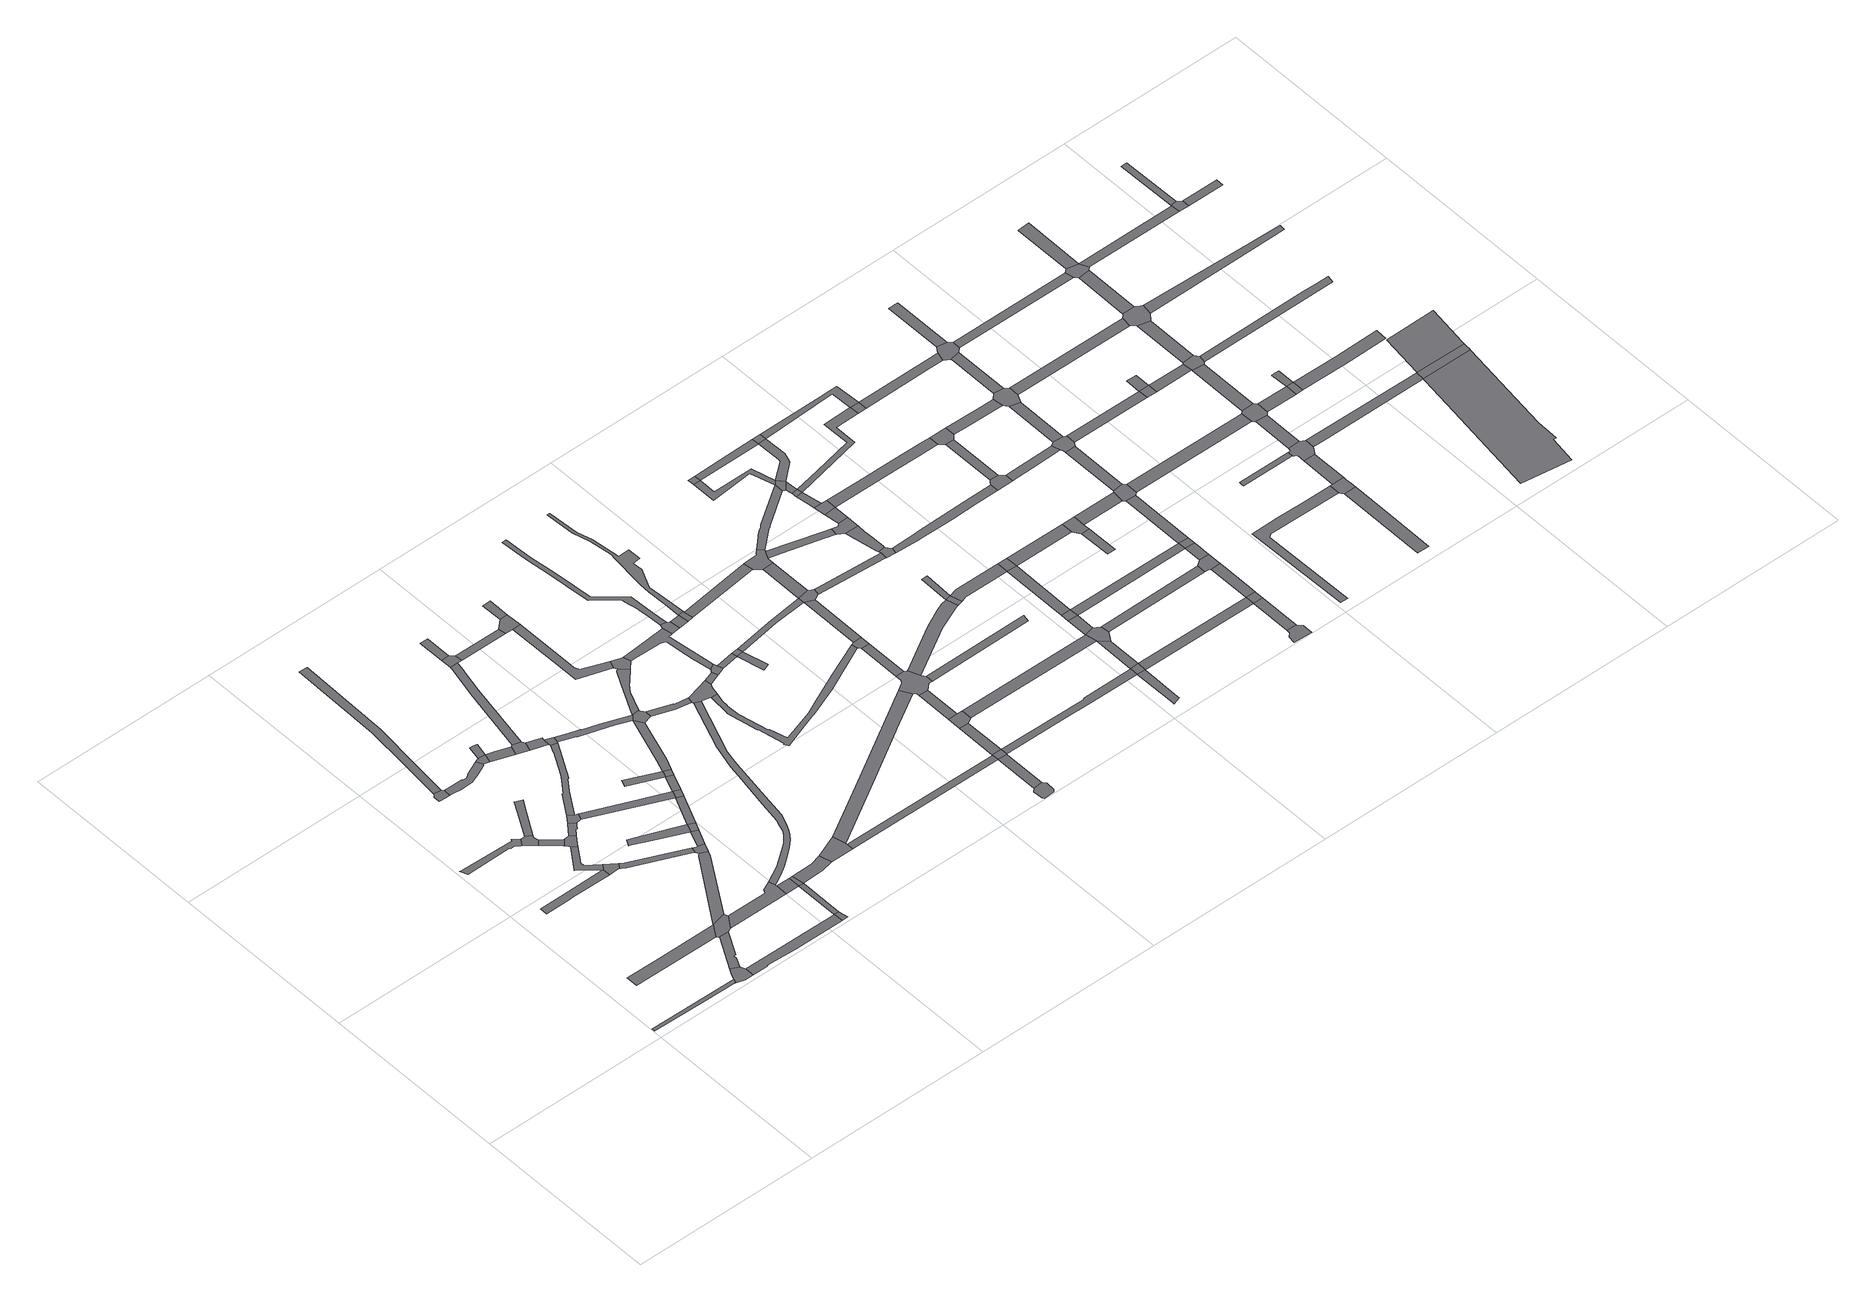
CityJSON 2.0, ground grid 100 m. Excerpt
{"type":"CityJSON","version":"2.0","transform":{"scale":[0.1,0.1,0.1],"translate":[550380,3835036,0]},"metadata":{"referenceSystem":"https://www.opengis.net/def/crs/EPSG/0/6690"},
"CityObjects":{
"road1":{"type":"Road","attributes":{"RoadStructureAttribute.sectionType":"1"},"geometry":[{"type":"MultiSurface","lod":"1","boundaries":[[[0,1,2,3,4]]]}]},
"road2":{"type":"Road","attributes":{"RoadStructureAttribute.sectionType":"1"},"geometry":[{"type":"MultiSurface","lod":"1","boundaries":[[[5,6,7,8,9,10,11]]]}]},
"road3":{"type":"Road","geometry":[{"type":"MultiSurface","lod":"1","boundaries":[[[12,13,14,4,3,15,16,17,18,19]]]}]},
"road4":{"type":"Road","attributes":{"RoadStructureAttribute.sectionType":"1"},"geometry":[{"type":"MultiSurface","lod":"1","boundaries":[[[20,21,22,23,24,25,26,27,28,29,30,31,32,33,34,35,36,37]]]}]},
"road5":{"type":"Road","attributes":{"RoadStructureAttribute.sectionType":"1"},"geometry":[{"type":"MultiSurface","lod":"1","boundaries":[[[38,39,40,41,42,43,44,45,46,47]]]}]},
"road6":{"type":"Road","attributes":{"RoadStructureAttribute.sectionType":"1"},"geometry":[{"type":"MultiSurface","lod":"1","boundaries":[[[48,12,19,49,50,51,52,53]]]}]},
"road7":{"type":"Road","geometry":[{"type":"MultiSurface","lod":"1","boundaries":[[[54,55,37,36,56,57,58,59,60,61]]]}]},
"road8":{"type":"Road","geometry":[{"type":"MultiSurface","lod":"1","boundaries":[[[62,11,10,48,53,63,64]]]}]},
"road9":{"type":"Road","attributes":{"RoadStructureAttribute.sectionType":"1"},"geometry":[{"type":"MultiSurface","lod":"1","boundaries":[[[65,66,67,68,69,47,70,71,72,73,74,75]]]}]},
"road10":{"type":"Road","geometry":[{"type":"MultiSurface","lod":"1","boundaries":[[[76,77,78,79,80,81,82,83,84,85]]]}]},
"road11":{"type":"Road","attributes":{"RoadStructureAttribute.sectionType":"1"},"geometry":[{"type":"MultiSurface","lod":"1","boundaries":[[[86,57,56,87,88,89]]]}]},
"road12":{"type":"Road","geometry":[{"type":"MultiSurface","lod":"1","boundaries":[[[70,47,46,90,91,92]]]}]},
"road13":{"type":"Road","attributes":{"RoadStructureAttribute.sectionType":"1"},"geometry":[{"type":"MultiSurface","lod":"1","boundaries":[[[93,18,17,94,95,96,97,98,99]]]}]},
"road14":{"type":"Road","geometry":[{"type":"MultiSurface","lod":"1","boundaries":[[[100,101,89,88,102,103,65,75,104,105]]]}]},
"road15":{"type":"Road","geometry":[{"type":"MultiSurface","lod":"1","boundaries":[[[106,107,108,109,110,54,61]]]}]},
"road16":{"type":"Road","attributes":{"RoadStructureAttribute.sectionType":"1"},"geometry":[{"type":"MultiSurface","lod":"1","boundaries":[[[111,100,105,112,113,114,115]]]}]},
"road17":{"type":"Road","attributes":{"RoadStructureAttribute.sectionType":"1"},"geometry":[{"type":"MultiSurface","lod":"1","boundaries":[[[116,117,11,62,118,119]]]}]},
"road18":{"type":"Road","attributes":{"RoadStructureAttribute.sectionType":"1"},"geometry":[{"type":"MultiSurface","lod":"1","boundaries":[[[120,121,122,123,64,63,124,125,126,127]]]}]},
"road19":{"type":"Road","attributes":{"RoadStructureAttribute.sectionType":"1"},"geometry":[{"type":"MultiSurface","lod":"1","boundaries":[[[128,129,130,131,132,133,134,135,83,82,136,137,138,139,140,141,142,143,144,145,146]]]}]},
"road20":{"type":"Road","attributes":{"RoadStructureAttribute.sectionType":"1"},"geometry":[{"type":"MultiSurface","lod":"1","boundaries":[[[147,92,91,148,149,150,151,152]]]}]},
"road21":{"type":"Road","attributes":{"RoadStructureAttribute.sectionType":"1"},"geometry":[{"type":"MultiSurface","lod":"1","boundaries":[[[153,154,155,156,76,85,157,158,159]]]}]},
"road22":{"type":"Road","geometry":[{"type":"MultiSurface","lod":"1","boundaries":[[[160,111,115,161,162,163,164]]]}]},
"road23":{"type":"Road","geometry":[{"type":"MultiSurface","lod":"1","boundaries":[[[165,166,167,168,128,146,169,170,171]]]}]},
"road24":{"type":"Road","geometry":[{"type":"MultiSurface","lod":"1","boundaries":[[[172,99,98,173]]]}]},
"road25":{"type":"Road","attributes":{"RoadStructureAttribute.sectionType":"1"},"geometry":[{"type":"MultiSurface","lod":"1","boundaries":[[[174,175,176,177,178,179,180,181,182]]]}]},
"road26":{"type":"Road","geometry":[{"type":"MultiSurface","lod":"1","boundaries":[[[183,184,185,165,171]]]}]},
"road27":{"type":"Road","geometry":[{"type":"MultiSurface","lod":"1","boundaries":[[[186,152,151,116,119,187,188]]]}]},
"road28":{"type":"Road","geometry":[{"type":"MultiSurface","lod":"1","boundaries":[[[126,125,189,190,191]]]}]},
"road29":{"type":"Road","attributes":{"RoadStructureAttribute.sectionType":"1"},"geometry":[{"type":"MultiSurface","lod":"1","boundaries":[[[190,99,172,192]]]}]},
"road30":{"type":"Road","attributes":{"RoadStructureAttribute.sectionType":"1"},"geometry":[{"type":"MultiSurface","lod":"1","boundaries":[[[193,194,171,170,195,196]]]}]},
"road31":{"type":"Road","attributes":{"RoadStructureAttribute.sectionType":"1"},"geometry":[{"type":"MultiSurface","lod":"1","boundaries":[[[197,198,199,200,201,202,203,204,160,164,205,206,207,208,209]]]}]},
"road32":{"type":"Road","attributes":{"RoadStructureAttribute.sectionType":"1"},"geometry":[{"type":"MultiSurface","lod":"1","boundaries":[[[180,210,188,187,211]]]}]},
"road33":{"type":"Road","geometry":[{"type":"MultiSurface","lod":"1","boundaries":[[[191,190,192,212]]]}]},
"road34":{"type":"Road","attributes":{"RoadStructureAttribute.sectionType":"1"},"geometry":[{"type":"MultiSurface","lod":"1","boundaries":[[[213,214,215,163,162,216,217,218,219]]]}]},
"road35":{"type":"Road","geometry":[{"type":"MultiSurface","lod":"1","boundaries":[[[181,180,211,220]]]}]},
"road36":{"type":"Road","geometry":[{"type":"MultiSurface","lod":"1","boundaries":[[[221,196,195,222,223,224]]]}]},
"road37":{"type":"Road","attributes":{"RoadStructureAttribute.sectionType":"1"},"geometry":[{"type":"MultiSurface","lod":"1","boundaries":[[[225,226,212,192,227,228,229]]]}]},
"road38":{"type":"Road","attributes":{"RoadStructureAttribute.sectionType":"1"},"geometry":[{"type":"MultiSurface","lod":"1","boundaries":[[[218,181,220,230]]]}]},
"road39":{"type":"Road","attributes":{"RoadStructureAttribute.sectionType":"1"},"geometry":[{"type":"MultiSurface","lod":"1","boundaries":[[[231,223,222,232,233]]]}]},
"road40":{"type":"Road","geometry":[{"type":"MultiSurface","lod":"1","boundaries":[[[233,232,234,197,209,235,236,237]]]}]},
"road41":{"type":"Road","geometry":[{"type":"MultiSurface","lod":"1","boundaries":[[[238,239,240,241]]]}]},
"road42":{"type":"Road","geometry":[{"type":"MultiSurface","lod":"1","boundaries":[[[219,218,230,242]]]}]},
"road43":{"type":"Road","attributes":{"RoadStructureAttribute.sectionType":"1"},"geometry":[{"type":"MultiSurface","lod":"1","boundaries":[[[243,244,245,246,247,221,224,248,249,250,251,252]]]}]},
"road44":{"type":"Road","attributes":{"RoadStructureAttribute.sectionType":"1"},"geometry":[{"type":"MultiSurface","lod":"1","boundaries":[[[240,253,219,242,254]]]}]},
"road45":{"type":"Road","geometry":[{"type":"MultiSurface","lod":"1","boundaries":[[[255,225,229,256,257,258]]]}]},
"road46":{"type":"Road","geometry":[{"type":"MultiSurface","lod":"1","boundaries":[[[241,240,254,259]]]}]},
"road47":{"type":"Road","attributes":{"RoadStructureAttribute.sectionType":"1"},"geometry":[{"type":"MultiSurface","lod":"1","boundaries":[[[260,261,262,263,264,265,266,267,268,269,270,271,120,127,272,273,274,275,276,277,278,279,280,281,282,283,284,285]]]}]},
"road48":{"type":"Road","attributes":{"RoadStructureAttribute.sectionType":"1"},"geometry":[{"type":"MultiSurface","lod":"1","boundaries":[[[286,287,288,289,290,291,237,236,292,293,294,295,296,297]]]}]},
"road49":{"type":"Road","geometry":[{"type":"MultiSurface","lod":"1","boundaries":[[[298,243,252,299,300,301]]]}]},
"road50":{"type":"Road","attributes":{"RoadStructureAttribute.sectionType":"1"},"geometry":[{"type":"MultiSurface","lod":"1","boundaries":[[[296,302,303,241,259,304,305]]]}]},
"road51":{"type":"Road","attributes":{"RoadStructureAttribute.sectionType":"1"},"geometry":[{"type":"MultiSurface","lod":"1","boundaries":[[[306,298,301,307]]]}]},
"road52":{"type":"Road","geometry":[{"type":"MultiSurface","lod":"1","boundaries":[[[308,309,297,296,305,310,311,312]]]}]},
"road53":{"type":"Road","attributes":{"RoadStructureAttribute.sectionType":"1"},"geometry":[{"type":"MultiSurface","lod":"1","boundaries":[[[313,300,299,314,315,316]]]}]},
"road54":{"type":"Road","attributes":{"RoadStructureAttribute.sectionType":"1"},"geometry":[{"type":"MultiSurface","lod":"1","boundaries":[[[317,318,319,320,297,309,321,322,323,324]]]}]},
"road55":{"type":"Road","attributes":{"RoadStructureAttribute.sectionType":"1"},"geometry":[{"type":"MultiSurface","lod":"1","boundaries":[[[325,326,327,312,311,328,329,330]]]}]},
"road56":{"type":"Road","geometry":[{"type":"MultiSurface","lod":"1","boundaries":[[[331,316,315,332,333,334]]]}]},
"road57":{"type":"Road","attributes":{"RoadStructureAttribute.sectionType":"1"},"geometry":[{"type":"MultiSurface","lod":"1","boundaries":[[[332,335,336,337,338,339,340,341,333]]]}]},
"road58":{"type":"Road","attributes":{"RoadStructureAttribute.sectionType":"1"},"geometry":[{"type":"MultiSurface","lod":"1","boundaries":[[[342,343,344,257,256,345,346,347]]]}]},
"road59":{"type":"Road","attributes":{"RoadStructureAttribute.sectionType":"1"},"geometry":[{"type":"MultiSurface","lod":"1","boundaries":[[[348,331,334,349]]]}]},
"road60":{"type":"Road","geometry":[{"type":"MultiSurface","lod":"1","boundaries":[[[350,338,337,317,324,351,352,353]]]}]},
"road61":{"type":"Road","geometry":[{"type":"MultiSurface","lod":"1","boundaries":[[[354,355,356,330,329,357,358,260,285,359,360,361,362,363,364]]]}]},
"road62":{"type":"Road","attributes":{"RoadStructureAttribute.sectionType":"1"},"geometry":[{"type":"MultiSurface","lod":"1","boundaries":[[[365,366,367,368,255,258,369,370,371,372]]]}]},
"road63":{"type":"Road","attributes":{"RoadStructureAttribute.sectionType":"1"},"geometry":[{"type":"MultiSurface","lod":"1","boundaries":[[[373,374,375,353,352,376,377,378,379,380,381,382,383,384,385,386,387,388,389]]]}]},
"road64":{"type":"Road","attributes":{"RoadStructureAttribute.sectionType":"1"},"geometry":[{"type":"MultiSurface","lod":"1","boundaries":[[[390,354,364,391,392]]]}]},
"road65":{"type":"Road","geometry":[{"type":"MultiSurface","lod":"1","boundaries":[[[385,384,393,394,390,392,395,396]]]}]},
"road66":{"type":"Road","attributes":{"RoadStructureAttribute.sectionType":"1"},"geometry":[{"type":"MultiSurface","lod":"1","boundaries":[[[397,396,395,398]]]}]},
"road67":{"type":"Road","attributes":{"RoadStructureAttribute.sectionType":"1"},"geometry":[{"type":"MultiSurface","lod":"1","boundaries":[[[361,399,400,401,402,403,404,405,406,407,408,409,410,411,412,413,414,415,416,417,418,419,420,421,422,423,424,425,426,362]]]}]},
"road68":{"type":"Road","geometry":[{"type":"MultiSurface","lod":"1","boundaries":[[[427,428,373,389,429,430,431,432]]]}]},
"road69":{"type":"Road","geometry":[{"type":"MultiSurface","lod":"1","boundaries":[[[433,434,435,436,437,438,439,440]]]}]},
"road70":{"type":"Road","geometry":[{"type":"MultiSurface","lod":"1","boundaries":[[[441,442,443,444,445,398]]]}]},
"road71":{"type":"Road","geometry":[{"type":"MultiSurface","lod":"1","boundaries":[[[446,397,398,445]]]}]},
"road72":{"type":"Road","attributes":{"RoadStructureAttribute.sectionType":"1"},"geometry":[{"type":"MultiSurface","lod":"1","boundaries":[[[447,448,449,450,451,452,453,454,455,456,457,427,432,458,459,460,461,462,463,464,465]]]}]},
"road73":{"type":"Road","attributes":{"RoadStructureAttribute.sectionType":"1"},"geometry":[{"type":"MultiSurface","lod":"1","boundaries":[[[466,467,430,429,468]]]}]},
"road74":{"type":"Road","attributes":{"function":"3","RoadStructureAttribute.sectionType":"1"},"geometry":[{"type":"MultiSurface","lod":"1","boundaries":[[[346,434,433,469]]]}]},
"road75":{"type":"Road","geometry":[{"type":"MultiSurface","lod":"1","boundaries":[[[470,347,346,469,471,472]]]}]},
"road76":{"type":"Road","geometry":[{"type":"MultiSurface","lod":"1","boundaries":[[[473,474,466,468,475,476]]]}]},
"road77":{"type":"Road","attributes":{"function":"3","RoadStructureAttribute.sectionType":"1"},"geometry":[{"type":"MultiSurface","lod":"1","boundaries":[[[477,470,472,478]]]}]},
"road78":{"type":"Road","geometry":[{"type":"MultiSurface","lod":"1","boundaries":[[[479,477,478,480,481,482]]]}]},
"road79":{"type":"Road","attributes":{"function":"3","RoadStructureAttribute.sectionType":"1"},"geometry":[{"type":"MultiSurface","lod":"1","boundaries":[[[483,479,482,484]]]}]},
"road80":{"type":"Road","attributes":{"RoadStructureAttribute.sectionType":"1"},"geometry":[{"type":"MultiSurface","lod":"1","boundaries":[[[485,486,487,446,445,488,489]]]}]},
"road81":{"type":"Road","attributes":{"RoadStructureAttribute.sectionType":"1"},"geometry":[{"type":"MultiSurface","lod":"1","boundaries":[[[490,491,492,493,494,495,496,497,498,466,474,499,500,501,502,503,504,505,506,507,508,509,510]]]}]},
"road82":{"type":"Road","geometry":[{"type":"MultiSurface","lod":"1","boundaries":[[[511,512,513,365,372,514,483,484,515,516,517,518,519,520]]]}]},
"road83":{"type":"Road","attributes":{"RoadStructureAttribute.sectionType":"1"},"geometry":[{"type":"MultiSurface","lod":"1","boundaries":[[[521,476,475,522]]]}]},
"road84":{"type":"Road","attributes":{"function":"3","RoadStructureAttribute.sectionType":"1"},"geometry":[{"type":"MultiSurface","lod":"1","boundaries":[[[523,524,525,511,520,526]]]}]},
"road85":{"type":"Road","geometry":[{"type":"MultiSurface","lod":"1","boundaries":[[[527,414,413,528,525,524,523,526,529]]]}]},
"road86":{"type":"Road","attributes":{"function":"3","RoadStructureAttribute.sectionType":"1"},"geometry":[{"type":"MultiSurface","lod":"1","boundaries":[[[489,530,527,529,531]]]}]},
"road87":{"type":"Road","attributes":{"RoadStructureAttribute.sectionType":"1"},"geometry":[{"type":"MultiSurface","lod":"1","boundaries":[[[532,533,534,472,471,535,536,537,538]]]}]},
"road88":{"type":"Road","geometry":[{"type":"MultiSurface","lod":"1","boundaries":[[[539,540,485,489,531,541,542,543]]]}]},
"road89":{"type":"Road","attributes":{"function":"3","RoadStructureAttribute.sectionType":"1"},"geometry":[{"type":"MultiSurface","lod":"1","boundaries":[[[544,485,540,545,546]]]}]},
"road90":{"type":"Road","attributes":{"RoadStructureAttribute.sectionType":"1"},"geometry":[{"type":"MultiSurface","lod":"1","boundaries":[[[547,548,549,550,519,518,551,552,553]]]}]},
"road91":{"type":"Road","geometry":[{"type":"MultiSurface","lod":"1","boundaries":[[[554,555,556,557,521,522,544,546,558,559,560]]]}]},
"road92":{"type":"Road","attributes":{"RoadStructureAttribute.sectionType":"1"},"geometry":[{"type":"MultiSurface","lod":"1","boundaries":[[[481,480,561,562]]]}]},
"road93":{"type":"Road","attributes":{"RoadStructureAttribute.sectionType":"1"},"geometry":[{"type":"MultiSurface","lod":"1","boundaries":[[[563,564,517,516]]]}]},
"road94":{"type":"Road","attributes":{"RoadStructureAttribute.sectionType":"1"},"geometry":[{"type":"MultiSurface","lod":"1","boundaries":[[[565,543,542,566,567,568]]]}]},
"road95":{"type":"Road","attributes":{"RoadStructureAttribute.sectionType":"1"},"geometry":[{"type":"MultiSurface","lod":"1","boundaries":[[[569,559,558,570,571,572,573,574,575]]]}]},
"road96":{"type":"Road","attributes":{"function":"3","RoadStructureAttribute.sectionType":"1"},"geometry":[{"type":"MultiSurface","lod":"1","boundaries":[[[576,577,578,579,580,581,582,583,584,554,560,585,586,587,588,589,590,591,592,593,594]]]}]},
"road97":{"type":"Road","geometry":[{"type":"MultiSurface","lod":"1","boundaries":[[[595,547,553,596]]]}]},
"road98":{"type":"Road","attributes":{"RoadStructureAttribute.sectionType":"1"},"geometry":[{"type":"MultiSurface","lod":"1","boundaries":[[[537,597,598,599,600,601,602]]]}]},
"road99":{"type":"Road","geometry":[{"type":"MultiSurface","lod":"1","boundaries":[[[603,604,547,595]]]}]},
"road100":{"type":"Road","geometry":[{"type":"MultiSurface","lod":"1","boundaries":[[[605,606,607,608]]]}]},
"road101":{"type":"Road","geometry":[{"type":"MultiSurface","lod":"1","boundaries":[[[609,538,537,602]]]}]},
"road102":{"type":"Road","geometry":[{"type":"MultiSurface","lod":"1","boundaries":[[[610,611,612,613,568,567,614,615]]]}]},
"road103":{"type":"Road","attributes":{"RoadStructureAttribute.sectionType":"1"},"geometry":[{"type":"MultiSurface","lod":"1","boundaries":[[[561,538,609,616]]]}]},
"road104":{"type":"Road","attributes":{"RoadStructureAttribute.sectionType":"1"},"geometry":[{"type":"MultiSurface","lod":"1","boundaries":[[[617,618,619,620,621,613,612,622,623,624,625,626]]]}]},
"road105":{"type":"Road","attributes":{"RoadStructureAttribute.sectionType":"1"},"geometry":[{"type":"MultiSurface","lod":"1","boundaries":[[[606,627,628,629,630,576,631,632,633,607]]]}]},
"road106":{"type":"Road","geometry":[{"type":"MultiSurface","lod":"1","boundaries":[[[634,635,575,574,617,626,636,637]]]}]},
"road107":{"type":"Road","attributes":{"RoadStructureAttribute.sectionType":"1"},"geometry":[{"type":"MultiSurface","lod":"1","boundaries":[[[638,595,596,639,640,641]]]}]},
"road108":{"type":"Road","geometry":[{"type":"MultiSurface","lod":"1","boundaries":[[[642,562,561,616,643,644]]]}]},
"road109":{"type":"Road","attributes":{"RoadStructureAttribute.sectionType":"1"},"geometry":[{"type":"MultiSurface","lod":"1","boundaries":[[[645,562,642,646]]]}]},
"road110":{"type":"Road","attributes":{"RoadStructureAttribute.sectionType":"1"},"geometry":[{"type":"MultiSurface","lod":"1","boundaries":[[[647,648,634,637]]]}]},
"road111":{"type":"Road","geometry":[{"type":"MultiSurface","lod":"1","boundaries":[[[649,645,646,650]]]}]},
"road112":{"type":"Road","geometry":[{"type":"MultiSurface","lod":"1","boundaries":[[[651,648,647,652,653]]]}]},
"road113":{"type":"Road","attributes":{"RoadStructureAttribute.sectionType":"1"},"geometry":[{"type":"MultiSurface","lod":"1","boundaries":[[[654,655,656,657,651,653]]]}]},
"road114":{"type":"Road","geometry":[{"type":"MultiSurface","lod":"1","boundaries":[[[658,659,656,655]]]}]},
"road115":{"type":"Road","geometry":[{"type":"MultiSurface","lod":"1","boundaries":[[[631,576,594,660,661,662]]]}]},
"road116":{"type":"Road","attributes":{"RoadStructureAttribute.sectionType":"1"},"geometry":[{"type":"MultiSurface","lod":"1","boundaries":[[[663,662,661,659,658]]]}]},
"road117":{"type":"Road","attributes":{"RoadStructureAttribute.sectionType":"1"},"geometry":[{"type":"MultiSurface","lod":"1","boundaries":[[[664,608,607,665,666,667]]]}]},
"road118":{"type":"Road","attributes":{"RoadStructureAttribute.sectionType":"1"},"geometry":[{"type":"MultiSurface","lod":"1","boundaries":[[[640,649,650,668]]]}]},
"road119":{"type":"Road","geometry":[{"type":"MultiSurface","lod":"1","boundaries":[[[641,640,668,669]]]}]},
"road120":{"type":"Road","attributes":{"function":"3","RoadStructureAttribute.sectionType":"1"},"geometry":[{"type":"MultiSurface","lod":"1","boundaries":[[[670,671,672,673,674,675,666,676,677,678,679,680,631,662]]]}]},
"road121":{"type":"Road","attributes":{"RoadStructureAttribute.sectionType":"1"},"geometry":[{"type":"MultiSurface","lod":"1","boundaries":[[[681,609,602,682,683]]]}]},
"road122":{"type":"Road","geometry":[{"type":"MultiSurface","lod":"1","boundaries":[[[667,666,675,684]]]}]},
"road123":{"type":"Road","attributes":{"RoadStructureAttribute.sectionType":"1"},"geometry":[{"type":"MultiSurface","lod":"1","boundaries":[[[685,686,687,688,615,614,689,690,691,692,693,694,695]]]}]},
"road124":{"type":"Road","attributes":{"RoadStructureAttribute.sectionType":"1"},"geometry":[{"type":"MultiSurface","lod":"1","boundaries":[[[644,643,696,697]]]}]},
"road125":{"type":"Road","attributes":{"RoadStructureAttribute.sectionType":"1"},"geometry":[{"type":"MultiSurface","lod":"1","boundaries":[[[669,668,698,699]]]}]},
"road126":{"type":"Road","attributes":{"RoadStructureAttribute.sectionType":"1"},"geometry":[{"type":"MultiSurface","lod":"1","boundaries":[[[700,701,702,703,704,658,655,705,706,707,708,709]]]}]},
"road127":{"type":"Road","attributes":{"RoadStructureAttribute.sectionType":"1"},"geometry":[{"type":"MultiSurface","lod":"1","boundaries":[[[710,711,712,652,647,713,714,715,716,717,718]]]}]},
"road128":{"type":"Road","attributes":{"RoadStructureAttribute.sectionType":"1"},"geometry":[{"type":"MultiSurface","lod":"1","boundaries":[[[650,646,719,720]]]}]},
"road129":{"type":"Road","attributes":{"RoadStructureAttribute.sectionType":"1"},"geometry":[{"type":"MultiSurface","lod":"1","boundaries":[[[721,722,723,724,684,675,725,726,700,727]]]}]},
"road130":{"type":"Road","geometry":[{"type":"MultiSurface","lod":"1","boundaries":[[[728,729,730,731,732,733,734,735,736]]]}]},
"road131":{"type":"Road","geometry":[{"type":"MultiSurface","lod":"1","boundaries":[[[737,738,739,740]]]}]},
"road132":{"type":"Road","geometry":[{"type":"MultiSurface","lod":"1","boundaries":[[[699,698,737,740,741,742]]]}]},
"road133":{"type":"Road","attributes":{"RoadStructureAttribute.sectionType":"1"},"geometry":[{"type":"MultiSurface","lod":"1","boundaries":[[[682,728,736,743]]]}]},
"road134":{"type":"Road","geometry":[{"type":"MultiSurface","lod":"1","boundaries":[[[683,682,743,744]]]}]},
"road135":{"type":"Road","geometry":[{"type":"MultiSurface","lod":"1","boundaries":[[[745,746,685,695,747,748,749,750]]]}]},
"road136":{"type":"Road","attributes":{"RoadStructureAttribute.sectionType":"1"},"geometry":[{"type":"MultiSurface","lod":"1","boundaries":[[[751,683,744,752,753]]]}]},
"road137":{"type":"Road","geometry":[{"type":"MultiSurface","lod":"1","boundaries":[[[754,697,696,755,751,753,756,757]]]}]},
"road138":{"type":"Road","attributes":{"RoadStructureAttribute.sectionType":"1"},"geometry":[{"type":"MultiSurface","lod":"1","boundaries":[[[758,759,760,745,750,761,762]]]}]},
"road139":{"type":"Road","geometry":[{"type":"MultiSurface","lod":"1","boundaries":[[[700,709,763,764,727]]]}]},
"road140":{"type":"Road","attributes":{"RoadStructureAttribute.sectionType":"1"},"geometry":[{"type":"MultiSurface","lod":"1","boundaries":[[[742,741,765,766]]]}]},
"road141":{"type":"Road","attributes":{"RoadStructureAttribute.sectionType":"1"},"geometry":[{"type":"MultiSurface","lod":"1","boundaries":[[[719,754,757,767]]]}]},
"road142":{"type":"Road","geometry":[{"type":"MultiSurface","lod":"1","boundaries":[[[718,717,758,762,768,769]]]}]},
"road143":{"type":"Road","geometry":[{"type":"MultiSurface","lod":"1","boundaries":[[[720,719,767,770]]]}]},
"road144":{"type":"Road","attributes":{"RoadStructureAttribute.sectionType":"1"},"geometry":[{"type":"MultiSurface","lod":"1","boundaries":[[[771,720,770,772]]]}]},
"road145":{"type":"Road","attributes":{"RoadStructureAttribute.sectionType":"1"},"geometry":[{"type":"MultiSurface","lod":"1","boundaries":[[[773,748,747,774,775,776,777]]]}]},
"road146":{"type":"Road","geometry":[{"type":"MultiSurface","lod":"1","boundaries":[[[778,779,766,765,771,772,780,781]]]}]},
"road147":{"type":"Road","attributes":{"RoadStructureAttribute.sectionType":"1"},"geometry":[{"type":"MultiSurface","lod":"1","boundaries":[[[782,769,768,783,784,785]]]}]},
"road148":{"type":"Road","attributes":{"RoadStructureAttribute.sectionType":"1"},"geometry":[{"type":"MultiSurface","lod":"1","boundaries":[[[786,779,778,787]]]}]},
"road149":{"type":"Road","attributes":{"RoadStructureAttribute.sectionType":"1"},"geometry":[{"type":"MultiSurface","lod":"1","boundaries":[[[788,727,764,789,790,791]]]}]},
"road150":{"type":"Road","geometry":[{"type":"MultiSurface","lod":"1","boundaries":[[[792,777,776,793,786,787,794,795,796]]]}]},
"road151":{"type":"Road","attributes":{"RoadStructureAttribute.sectionType":"1"},"geometry":[{"type":"MultiSurface","lod":"1","boundaries":[[[797,798,792,796,799]]]}]},
"road152":{"type":"Road","attributes":{"RoadStructureAttribute.sectionType":"1"},"geometry":[{"type":"MultiSurface","lod":"1","boundaries":[[[800,801,802,803,804,805,806,807,808]]]}]},
"road153":{"type":"Road","geometry":[{"type":"MultiSurface","lod":"1","boundaries":[[[809,785,784,797,799,810,811,812]]]}]},
"road154":{"type":"Road","attributes":{"RoadStructureAttribute.sectionType":"1"},"geometry":[{"type":"MultiSurface","lod":"1","boundaries":[[[813,814,815,809,812]]]}]},
"road155":{"type":"Road","geometry":[{"type":"MultiSurface","lod":"1","boundaries":[[[816,791,790,814,813,817,818,819]]]}]},
"road156":{"type":"Road","attributes":{"RoadStructureAttribute.sectionType":"1"},"geometry":[{"type":"MultiSurface","lod":"1","boundaries":[[[795,794,820,821]]]}]},
"road157":{"type":"Road","attributes":{"RoadStructureAttribute.sectionType":"1"},"geometry":[{"type":"MultiSurface","lod":"1","boundaries":[[[781,780,822,823]]]}]},
"road158":{"type":"Road","attributes":{"RoadStructureAttribute.sectionType":"1"},"geometry":[{"type":"MultiSurface","lod":"1","boundaries":[[[824,816,819,825]]]}]},
"road159":{"type":"Road","attributes":{"RoadStructureAttribute.sectionType":"1"},"geometry":[{"type":"MultiSurface","lod":"1","boundaries":[[[826,827,828,829,830]]]}]},
"road160":{"type":"Road","attributes":{"RoadStructureAttribute.sectionType":"1"},"geometry":[{"type":"MultiSurface","lod":"1","boundaries":[[[831,832,833,834,835]]]}]},
"road161":{"type":"Road","geometry":[{"type":"MultiSurface","lod":"1","boundaries":[[[808,807,831,835,836,837,838,839]]]}]},
"road162":{"type":"Road","attributes":{"RoadStructureAttribute.sectionType":"1"},"geometry":[{"type":"MultiSurface","lod":"1","boundaries":[[[840,841,839,838,842]]]}]},
"road163":{"type":"Road","geometry":[{"type":"MultiSurface","lod":"1","boundaries":[[[821,820,843,844]]]}]},
"road164":{"type":"Road","attributes":{"RoadStructureAttribute.sectionType":"1"},"geometry":[{"type":"MultiSurface","lod":"1","boundaries":[[[811,810,845,846]]]}]},
"road165":{"type":"Road","geometry":[{"type":"MultiSurface","lod":"1","boundaries":[[[847,848,821,844]]]}]},
"road166":{"type":"Road","geometry":[{"type":"MultiSurface","lod":"1","boundaries":[[[849,850,851,852,853,830,829,854,855,856,840,842,857,858,859,860]]]}]},
"road167":{"type":"Road","attributes":{"RoadStructureAttribute.sectionType":"1"},"geometry":[{"type":"MultiSurface","lod":"1","boundaries":[[[861,850,849,862]]]}]},
"road168":{"type":"Road","attributes":{"RoadStructureAttribute.sectionType":"1"},"geometry":[{"type":"MultiSurface","lod":"1","boundaries":[[[818,817,863,864]]]}]},
"road169":{"type":"Road","attributes":{"RoadStructureAttribute.sectionType":"1"},"geometry":[{"type":"MultiSurface","lod":"1","boundaries":[[[844,843,865,866]]]}]},
"road170":{"type":"Road","geometry":[{"type":"MultiSurface","lod":"1","boundaries":[[[867,868,823,822,861,862,869,870]]]}]},
"road171":{"type":"Road","attributes":{"RoadStructureAttribute.sectionType":"1"},"geometry":[{"type":"MultiSurface","lod":"1","boundaries":[[[871,868,867,872]]]}]},
"road172":{"type":"Road","attributes":{"RoadStructureAttribute.sectionType":"1"},"geometry":[{"type":"MultiSurface","lod":"1","boundaries":[[[870,869,873,874]]]}]},
"road173":{"type":"Road","geometry":[{"type":"MultiSurface","lod":"1","boundaries":[[[875,876,866,865,871,872,877,878]]]}]},
"road174":{"type":"Road","attributes":{"RoadStructureAttribute.sectionType":"1"},"geometry":[{"type":"MultiSurface","lod":"1","boundaries":[[[879,876,875,880]]]}]},
"road175":{"type":"Road","geometry":[{"type":"MultiSurface","lod":"1","boundaries":[[[874,873,881,882]]]}]},
"road176":{"type":"Road","geometry":[{"type":"MultiSurface","lod":"1","boundaries":[[[883,884,885,886,887,846,845,888,879,880,889,890]]]}]},
"road177":{"type":"Road","geometry":[{"type":"MultiSurface","lod":"1","boundaries":[[[891,892,893,874,882]]]}]},
"road178":{"type":"Road","attributes":{"RoadStructureAttribute.sectionType":"1"},"geometry":[{"type":"MultiSurface","lod":"1","boundaries":[[[860,859,894,895,896]]]}]},
"road179":{"type":"Road","attributes":{"RoadStructureAttribute.sectionType":"1"},"geometry":[{"type":"MultiSurface","lod":"1","boundaries":[[[897,898,886,885]]]}]},
"road180":{"type":"Road","geometry":[{"type":"MultiSurface","lod":"1","boundaries":[[[899,864,863,898,897,900,901,902]]]}]},
"road181":{"type":"Road","attributes":{"RoadStructureAttribute.sectionType":"1"},"geometry":[{"type":"MultiSurface","lod":"1","boundaries":[[[903,904,899,902]]]}]},
"road182":{"type":"Road","attributes":{"RoadStructureAttribute.sectionType":"1"},"geometry":[{"type":"MultiSurface","lod":"1","boundaries":[[[905,882,881,906,907,908]]]}]},
"road183":{"type":"Road","attributes":{"RoadStructureAttribute.sectionType":"1"},"geometry":[{"type":"MultiSurface","lod":"1","boundaries":[[[909,910,878,877,911,912]]]}]},
"road184":{"type":"Road","attributes":{"function":"2","RoadStructureAttribute.sectionType":"1"},"geometry":[{"type":"MultiSurface","lod":"1","boundaries":[[[895,913,914,915,916,917,918,919,920,921]]]}]},
"road185":{"type":"Road","attributes":{"RoadStructureAttribute.sectionType":"1"},"geometry":[{"type":"MultiSurface","lod":"1","boundaries":[[[902,901,922,923]]]}]},
"road186":{"type":"Road","attributes":{"RoadStructureAttribute.sectionType":"1"},"geometry":[{"type":"MultiSurface","lod":"1","boundaries":[[[924,890,889,925,926,927]]]}]},
"road187":{"type":"Road","geometry":[{"type":"MultiSurface","lod":"1","boundaries":[[[896,895,921,928,929,930,931]]]}]},
"road188":{"type":"Road","attributes":{"function":"2","RoadStructureAttribute.sectionType":"1"},"geometry":[{"type":"MultiSurface","lod":"1","boundaries":[[[932,933,934,931,930]]]}]},
"road189":{"type":"Road","geometry":[{"type":"MultiSurface","lod":"1","boundaries":[[[935,936,937,923,922,938,939]]]}]},
"road190":{"type":"Road","attributes":{"RoadStructureAttribute.sectionType":"1"},"geometry":[{"type":"MultiSurface","lod":"1","boundaries":[[[940,941,937,936]]]}]},
"road191":{"type":"Road","geometry":[{"type":"MultiSurface","lod":"1","boundaries":[[[939,938,942,943]]]}]}
},
"vertices":[
[7,65,0],[7,48,0],[297,44,0],[474,42,0],[478,60,0],
[297,375,0],[159,376,0],[136,377,0],[136,313,0],[590,310,0],[595,310,0],[636,373,0],
[510,121,0],[492,87,0],[481,60,0],[473,39,0],[515,25,0],[562,25,0],[563,75,0],[550,101,0],
[349,1334,0],[340,1342,0],[322,1358,0],[319,1349,0],[287,1350,0],[30,1357,0],[24,1357,0],[21,1358,0],[38,1321,0],[199,1322,0],[280,1323,0],[282,1318,0],[286,1318,0],[303,1318,0],[319,1307,0],[327,1302,0],[332,1299,0],[354,1331,0],
[497,950,0],[275,949,0],[273,949,0],[134,948,0],[134,909,0],[274,909,0],[275,909,0],[290,909,0],[501,909,0],[501,950,0],
[607,299,0],[561,124,0],[576,153,0],[576,169,0],[585,169,0],[656,298,0],
[379,1334,0],[377,1333,0],[386,1252,0],[408,1278,0],[407,1282,0],[403,1298,0],[402,1301,0],[410,1316,0],
[714,392,0],[677,310,0],[722,372,0],
[487,1151,0],[404,1033,0],[402,1032,0],[404,1031,0],[484,962,0],[522,977,0],[454,1028,0],[454,1034,0],[453,1040,0],[452,1046,0],[512,1134,0],
[255,1795,0],[254,1793,0],[243,1780,0],[241,1778,0],[241,1743,0],[282,1742,0],[302,1742,0],[303,1782,0],[293,1789,0],[292,1790,0],
[413,1274,0],[415,1227,0],[471,1175,0],[497,1204,0],
[553,909,0],[558,909,0],[578,935,0],
[1071,71,0],[642,24,0],[651,30,0],[811,23,0],[1075,21,0],[1078,21,0],[1077,71,0],
[527,1208,0],[522,1207,0],[485,1163,0],[486,1158,0],[523,1150,0],[553,1188,0],
[502,1472,0],[523,1508,0],[504,1516,0],[485,1525,0],[456,1471,0],
[574,1270,0],[578,1220,0],[582,1217,0],[595,1233,0],[606,1246,0],
[883,748,0],[871,737,0],[908,704,0],[920,731,0],
[995,415,0],[946,390,0],[937,372,0],[935,372,0],[966,308,0],[1003,307,0],[1004,371,0],[1004,380,0],
[525,1824,0],[446,1786,0],[446,1785,0],[425,1775,0],[404,1776,0],[404,1779,0],[322,1781,0],[312,1781,0],[316,1742,0],[325,1741,0],[365,1736,0],[391,1736,0],[427,1737,0],[477,1757,0],[536,1782,0],[537,1787,0],[537,1789,0],[536,1791,0],[541,1792,0],
[599,919,0],[565,905,0],[585,893,0],[869,769,0],[875,766,0],[880,795,0],
[312,2754,0],[303,2258,0],[279,2024,0],[274,1982,0],[314,1978,0],[345,2251,0],[358,2753,0],
[604,1310,0],[629,1248,0],[633,1249,0],[647,1283,0],[632,1289,0],
[547,1832,0],[547,1830,0],[546,1828,0],[537,1830,0],[542,1792,0],[571,1782,0],[585,1828,0],
[1103,71,0],[1110,21,0],
[774,992,0],[700,1022,0],[691,1005,0],[683,989,0],[684,989,0],[766,952,0],[944,874,0],[963,917,0],[962,918,0],
[600,1901,0],[581,1904,0],[562,1906,0],
[905,785,0],[941,777,0],[907,784,0],
[1074,307,0],[1077,307,0],[1077,371,0],
[1104,307,0],
[631,1815,0],[590,1828,0],[686,1743,0],[702,1790,0],
[839,1682,0],[820,1646,0],[822,1644,0],[753,1518,0],[733,1489,0],[682,1421,0],[678,1423,0],[611,1320,0],[635,1295,0],[711,1414,0],[757,1477,0],[762,1477,0],[871,1674,0],
[910,791,0],[978,859,0],
[1095,371,0],
[1050,1114,0],[927,1165,0],[919,1169,0],[911,1128,0],[1033,1076,0],[1034,1075,0],[1051,1113,0],
[997,902,0],
[714,1798,0],[750,1721,0],[765,1768,0],[756,1786,0],
[1267,388,0],[1211,374,0],[1106,307,0],[1220,312,0],[1285,325,0],
[1069,1061,0],
[841,1742,0],[836,1692,0],[839,1728,0],
[838,1687,0],[873,1677,0],[875,1681,0],[881,1712,0],
[929,1313,0],[914,1278,0],[1086,1202,0],[1099,1237,0],
[1085,1099,0],
[830,2337,0],[829,2334,0],[829,2332,0],[819,2290,0],[787,2156,0],[828,2153,0],[858,2281,0],[859,2284,0],[869,2330,0],[871,2337,0],
[1084,1197,0],[1123,1188,0],
[1390,437,0],[1407,325,0],[1407,361,0],[1407,372,0],
[1137,1221,0],
[1483,1467,0],[1378,1194,0],[1344,1061,0],[1328,973,0],[1295,793,0],[1273,678,0],[1261,643,0],[1249,607,0],[1234,585,0],[1202,550,0],[1167,522,0],[1083,461,0],[1012,385,0],[1063,413,0],[1108,441,0],[1163,482,0],[1205,515,0],[1237,547,0],[1257,573,0],[1272,595,0],[1291,635,0],[1313,693,0],[1334,823,0],[1374,1056,0],[1394,1141,0],[1516,1452,0],
[1230,1588,0],[1227,1589,0],[1089,1639,0],[1002,1667,0],[1004,1670,0],[945,1688,0],[963,1649,0],[962,1646,0],[1136,1592,0],[1196,1567,0],[1211,1560,0],[1232,1587,0],
[829,2396,0],[896,2337,0],[892,2377,0],[872,2396,0],
[1210,1557,0],[1125,1304,0],[1162,1281,0],[1240,1515,0],
[829,2536,0],[871,2536,0],
[1273,1587,0],[1272,1590,0],[1282,1527,0],[1286,1528,0],[1289,1565,0],
[897,2377,0],[901,2337,0],[1150,2335,0],[1145,2374,0],
[1374,1845,0],[1358,1836,0],[1320,1762,0],[1236,1596,0],[1318,1700,0],[1345,1736,0],[1360,1752,0],[1413,1808,0],
[1412,1516,0],[1413,1522,0],[1293,1563,0],[1396,1489,0],[1480,1475,0],[1487,1506,0],
[1190,2418,0],[1191,2335,0],[1234,2335,0],[1233,2418,0],
[1191,2004,0],[1191,1918,0],[1363,1863,0],[1378,1902,0],[1247,1953,0],[1235,1979,0],[1235,2005,0],
[2042,357,0],[2029,357,0],[1455,361,0],[1455,325,0],[2253,321,0],[2253,356,0],
[1188,2532,0],[1233,2532,0],
[1433,1882,0],[1447,1844,0],[1448,1844,0],[1439,1882,0],
[1613,1537,0],[1566,1525,0],[1489,1505,0],[1482,1471,0],[1483,1469,0],[1518,1452,0],[1560,1443,0],[1564,1442,0],[1597,1440,0],[1609,1488,0],[1618,1503,0],
[2208,930,0],[1672,607,0],[1669,604,0],[1642,588,0],[1773,592,0],[2030,748,0],[2045,756,0],[2242,874,0],
[1688,1903,0],[1590,1895,0],[1460,1884,0],[1461,1844,0],[1462,1844,0],[1617,1841,0],[1640,1833,0],[1645,1831,0],[1646,1823,0],[1652,1757,0],[1661,1673,0],[1677,1574,0],[1705,1593,0],[1674,1840,0],[1673,1847,0],[1676,1847,0],[1695,1850,0],
[1668,1555,0],[1624,1505,0],[1679,1525,0],
[1675,1569,0],[1671,1562,0],[1722,1541,0],[1713,1570,0],
[1812,1586,0],[1817,1557,0],
[1553,1322,0],[1549,1320,0],[1584,1155,0],[1586,1156,0],[1614,1015,0],[1613,1014,0],[1609,1012,0],[1615,1003,0],[1621,995,0],[1624,990,0],[1627,991,0],[1826,1064,0],[1828,1062,0],[1995,1129,0],[2248,1249,0],[2242,1278,0],[2051,1195,0],[1896,1122,0],[1821,1088,0],[1785,1074,0],[1648,1030,0],[1623,1125,0],[1617,1124,0],[1587,1278,0],[1585,1278,0],[1582,1357,0],[1584,1357,0],[1586,1394,0],
[1694,1929,0],[1691,1915,0],[1746,1856,0],[1739,1911,0],[1728,1919,0],[1726,1921,0],
[2302,86,0],[2253,81,0],[2237,65,0],[2240,14,0],[2247,5,0],[2302,8,0],[2313,20,0],[2316,71,0],
[1850,1418,0],[1851,1416,0],[1868,1422,0],[1886,1429,0],[1854,1563,0],
[1850,1592,0],
[1512,2770,0],[1518,2684,0],[1522,2621,0],[1539,2480,0],[1553,2300,0],[1557,2251,0],[1669,2156,0],[1673,2138,0],[1687,2063,0],[1685,2061,0],[1689,2009,0],[1720,2009,0],[1713,2139,0],[1713,2141,0],[1579,2265,0],[1563,2453,0],[1557,2503,0],[1543,2623,0],[1536,2769,0],
[1795,1918,0],[1790,1917,0],[1802,1863,0],
[2303,319,0],
[2253,358,0],[2303,321,0],[2303,358,0],
[1825,1920,0],[1825,1923,0],[1831,1867,0],[1825,1917,0],
[2254,577,0],[2304,576,0],
[2255,651,0],[2334,593,0],[2334,650,0],[2304,651,0],
[2256,848,0],[2305,848,0],
[2260,1650,0],[2258,1649,0],[2081,1628,0],[2084,1601,0],[2260,1617,0],
[1775,2768,0],[1784,2612,0],[1807,2520,0],[1821,2398,0],[1817,2368,0],[1796,2192,0],[1794,2170,0],[1791,2115,0],[1795,2010,0],[1819,2010,0],[1812,2135,0],[1837,2190,0],[1860,2239,0],[1857,2293,0],[1899,2296,0],[1899,2369,0],[1848,2368,0],[1839,2368,0],[1822,2523,0],[1799,2602,0],[1790,2768,0],
[2259,1005,0],[2259,969,0],[2248,953,0],[2256,866,0],[2336,876,0],[2358,876,0],[2358,916,0],[2344,936,0],[2319,995,0],[2303,1005,0],
[2219,1970,0],[2226,1917,0],
[2288,1233,0],[2287,1233,0],[2259,1233,0],[2304,1233,0],
[2259,1285,0],[2252,1245,0],[2304,1285,0],
[2260,1614,0],[2306,1594,0],
[2789,358,0],[2784,355,0],[2777,351,0],[2640,318,0],[2790,317,0],[3061,315,0],[3063,359,0],
[2335,1651,0],[2320,1660,0],[2336,1611,0],[2339,1613,0],[2346,1646,0],
[2261,1888,0],[2320,1802,0],[2320,1888,0],
[2737,1216,0],[2706,1208,0],[2665,1192,0],[2566,1144,0],[2607,1094,0],[2739,1150,0],[2754,1154,0],
[2321,1999,0],[2305,1983,0],[2300,1975,0],[2235,1972,0],[2321,1927,0],[2341,1965,0],[2347,1974,0],
[3064,588,0],[3053,648,0],
[2921,879,0],[2930,919,0],
[2367,1644,0],[2701,1587,0],[2712,1585,0],[2716,1622,0],
[2611,1891,0],[2385,1910,0],[2601,1852,0],[2603,1852,0],[2644,1841,0],[2645,1840,0],[2651,1880,0],
[2648,2248,0],[2466,2123,0],[2443,2107,0],[2437,2103,0],[2425,2092,0],[2407,2079,0],[2384,2061,0],[2378,2055,0],[2337,2015,0],[2359,1985,0],[2394,2016,0],[2396,2018,0],[2404,2025,0],[2444,2058,0],[2451,2063,0],[2452,2063,0],[2468,2075,0],[2502,2100,0],[2645,2198,0],
[2768,1223,0],[2785,1163,0],
[3061,96,0],[3061,76,0],[3061,68,0],[3101,83,0],[3101,96,0],[3104,311,0],
[2773,1381,0],[2742,1381,0],
[2381,2521,0],[2381,2486,0],[2420,2486,0],[2417,2521,0],
[3108,363,0],
[2767,1618,0],[2752,1638,0],[2751,1640,0],[2714,1633,0],[2764,1580,0],[2771,1612,0],
[3109,546,0],
[2679,1816,0],[2688,1770,0],[2690,1758,0],[2698,1715,0],[2711,1645,0],[2751,1649,0],[2751,1726,0],[2751,1764,0],[2751,1773,0],[2752,1816,0],
[2381,2365,0],[2381,2353,0],[2393,2354,0],[2611,2376,0],[2666,2269,0],[2633,2391,0],[2418,2391,0],
[2698,1884,0],[2684,1871,0],[2752,1846,0],[2752,1884,0],
[2813,1235,0],[2814,1171,0],[3055,1170,0],[3056,1234,0],
[3105,661,0],[3141,596,0],[3138,641,0],
[3053,764,0],[3107,763,0],
[2753,1970,0],[2689,1962,0],
[3054,809,0],[3104,808,0],
[2682,2027,0],[2753,2026,0],[2724,2027,0],
[2718,2063,0],[2706,2134,0],[2670,2130,0],[2678,2062,0],
[2701,2162,0],[2667,2158,0],
[2657,2195,0],[2663,2194,0],[2696,2234,0],
[2698,2197,0],
[2570,2523,0],[2761,2487,0],[2762,2487,0],[2759,2525,0],
[3108,1169,0],
[3108,1234,0],
[2707,2243,0],[2789,2313,0],[2792,2320,0],[2803,2351,0],[2808,2366,0],[2805,2490,0],[2762,2486,0],[2764,2356,0],[2764,2352,0],[2758,2341,0],[2673,2274,0],
[3436,359,0],[3734,307,0],[3735,357,0],
[2805,2525,0],
[3356,1623,0],[3203,1620,0],[2921,1615,0],[2916,1615,0],[2859,1576,0],[2890,1575,0],[2917,1575,0],[2974,1574,0],[3094,1573,0],[3240,1576,0],[3357,1578,0],
[3705,597,0],[3705,644,0],
[3429,1168,0],[3429,1232,0],
[3213,2392,0],[3056,2387,0],[3057,2337,0],[3060,2238,0],[2844,2192,0],[2858,2167,0],[3085,2215,0],[3084,2338,0],[3090,2338,0],[3214,2339,0],
[3295,2020,0],[3134,2022,0],[2935,2024,0],[2775,1969,0],[2966,1968,0],[3116,1967,0],[3240,1966,0],[3347,1965,0],[3348,2019,0],
[3736,762,0],[3736,805,0],
[3259,2415,0],[3254,2529,0],[3209,2529,0],[3158,2528,0],[3209,2506,0],[3210,2498,0],[3261,2390,0],
[3734,85,0],[3734,66,0],[3715,48,0],[3709,8,0],[3733,8,0],[3787,6,0],[3807,6,0],[3808,62,0],[3786,85,0],
[3455,1130,0],[3457,962,0],[3502,962,0],[3500,1131,0],
[3499,1167,0],[3500,1231,0],
[3788,307,0],
[3788,357,0],
[3375,1648,0],[3367,1638,0],[3446,1579,0],[3446,1624,0],[3430,1638,0],[3420,1646,0],
[3735,590,0],[3788,397,0],[3789,590,0],
[3735,667,0],[3723,597,0],[3789,603,0],[3789,667,0],
[3375,1943,0],[3375,1913,0],[3375,1661,0],[3420,1930,0],[3420,1941,0],
[3235,2339,0],[3261,2340,0],
[3724,1166,0],[3730,1230,0],
[3790,762,0],
[3442,1964,0],[3443,2018,0],
[3790,804,0],
[3737,1154,0],[3791,1154,0],
[3462,1624,0],[3482,1580,0],[3564,1581,0],[3729,1584,0],[3718,1627,0],
[3791,1243,0],[3737,1237,0],[3804,1167,0],[3806,1230,0],
[3642,2015,0],[3506,1963,0],[3722,1959,0],[3717,2014,0],
[3738,1558,0],[3793,1557,0],
[3680,2391,0],[3630,2343,0],[3711,2344,0],[3725,2392,0],
[3739,1643,0],[3738,1570,0],[3806,1578,0],[3808,1630,0],[3793,1637,0],
[3740,1934,0],[3739,1648,0],[3795,1921,0],
[4318,635,0],[4165,639,0],[4015,637,0],[4024,60,0],[4064,59,0],[4059,568,0],[4078,583,0],[4468,577,0],[4469,635,0],
[3742,2041,0],[3815,1963,0],[3819,2020,0],[3796,2034,0],
[3797,2334,0],[3744,2323,0],[3744,2322,0],
[3745,2422,0],[3817,2353,0],[3820,2397,0],[3798,2413,0],
[4230,1577,0],[4230,1628,0],
[4476,1162,0],[4474,1225,0],
[3747,2743,0],[3797,2741,0],
[4185,912,0],[4185,898,0],[4185,884,0],[4468,884,0],[4468,912,0],
[4485,555,0],[4483,68,0],[4545,67,0],[4547,325,0],[4548,555,0],
[4548,585,0],[4548,620,0],[4548,634,0],[4485,635,0],
[4487,826,0],[4485,655,0],[4549,826,0],
[4285,1577,0],[4285,1628,0],
[4467,1962,0],[4474,2017,0],
[4286,1713,0],[4231,1714,0],
[4550,932,0],[4487,930,0],[4487,921,0],[4482,914,0],[4480,912,0],[4477,877,0],[4487,870,0],[4487,845,0],[4561,845,0],[4565,851,0],[4573,865,0],[4577,917,0],
[4489,1150,0],[4551,1146,0],
[4482,2350,0],[4474,2396,0],
[4492,1577,0],[4485,1627,0],
[4552,1239,0],[4488,1238,0],[4566,1163,0],[4568,1227,0],
[4491,1574,0],[4555,1567,0],
[4734,1161,0],[4735,1225,0],
[4556,1640,0],[4491,1633,0],[4565,1579,0],[4571,1616,0],
[4493,1940,0],[4557,1925,0],
[4774,1161,0],[4774,1225,0],
[4574,2030,0],[4567,2034,0],[4560,2037,0],[4494,2037,0],[4494,2034,0],[4493,1945,0],[4586,1962,0],[4596,2017,0],
[4773,1320,0],[4752,1320,0],[4731,1319,0],
[4660,864,0],[5216,865,0],[5220,911,0],
[4561,2337,0],[4497,2332,0],
[4493,2413,0],[4561,2339,0],[4576,2353,0],[4555,2400,0],
[4558,2735,0],[4493,2732,0],
[5022,1222,0],[5022,1159,0],[5258,1160,0],[5262,1225,0],
[5248,1619,0],[5180,1620,0],[5317,1578,0],[5324,1618,0],
[5214,848,0],[5182,624,0],[5146,366,0],[5107,93,0],[5371,55,0],[5394,204,0],[5410,202,0],[5415,329,0],[5489,864,0],
[5100,2351,0],[5100,2400,0],
[5087,2003,0],[5087,1963,0],[5372,1964,0],[5375,1995,0],
[5491,864,0],[5494,905,0],[5494,907,0],[5223,911,0],
[5497,924,0],[5530,1156,0],[5257,1152,0],
[5136,2405,0],[5132,2408,0],[5100,2404,0],[5155,2351,0],[5155,2391,0],
[5127,2730,0],[5094,2730,0],
[5354,2350,0],[5354,2391,0]
]}
